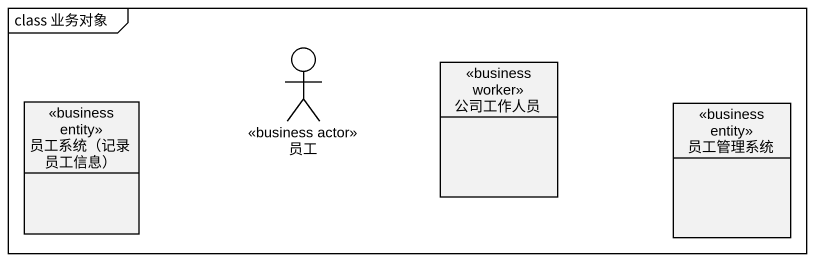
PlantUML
@startuml
mainframe class 业务对象
allowmixing
hide circle
hide empty members
actor 员工 <<business actor>>
class 公司工作人员 <<business worker>>
class "员工系统（记录员工信息）" as 员工系统_记录员工信息 <<business entity>>
class 员工管理系统 <<business entity>>
@enduml
